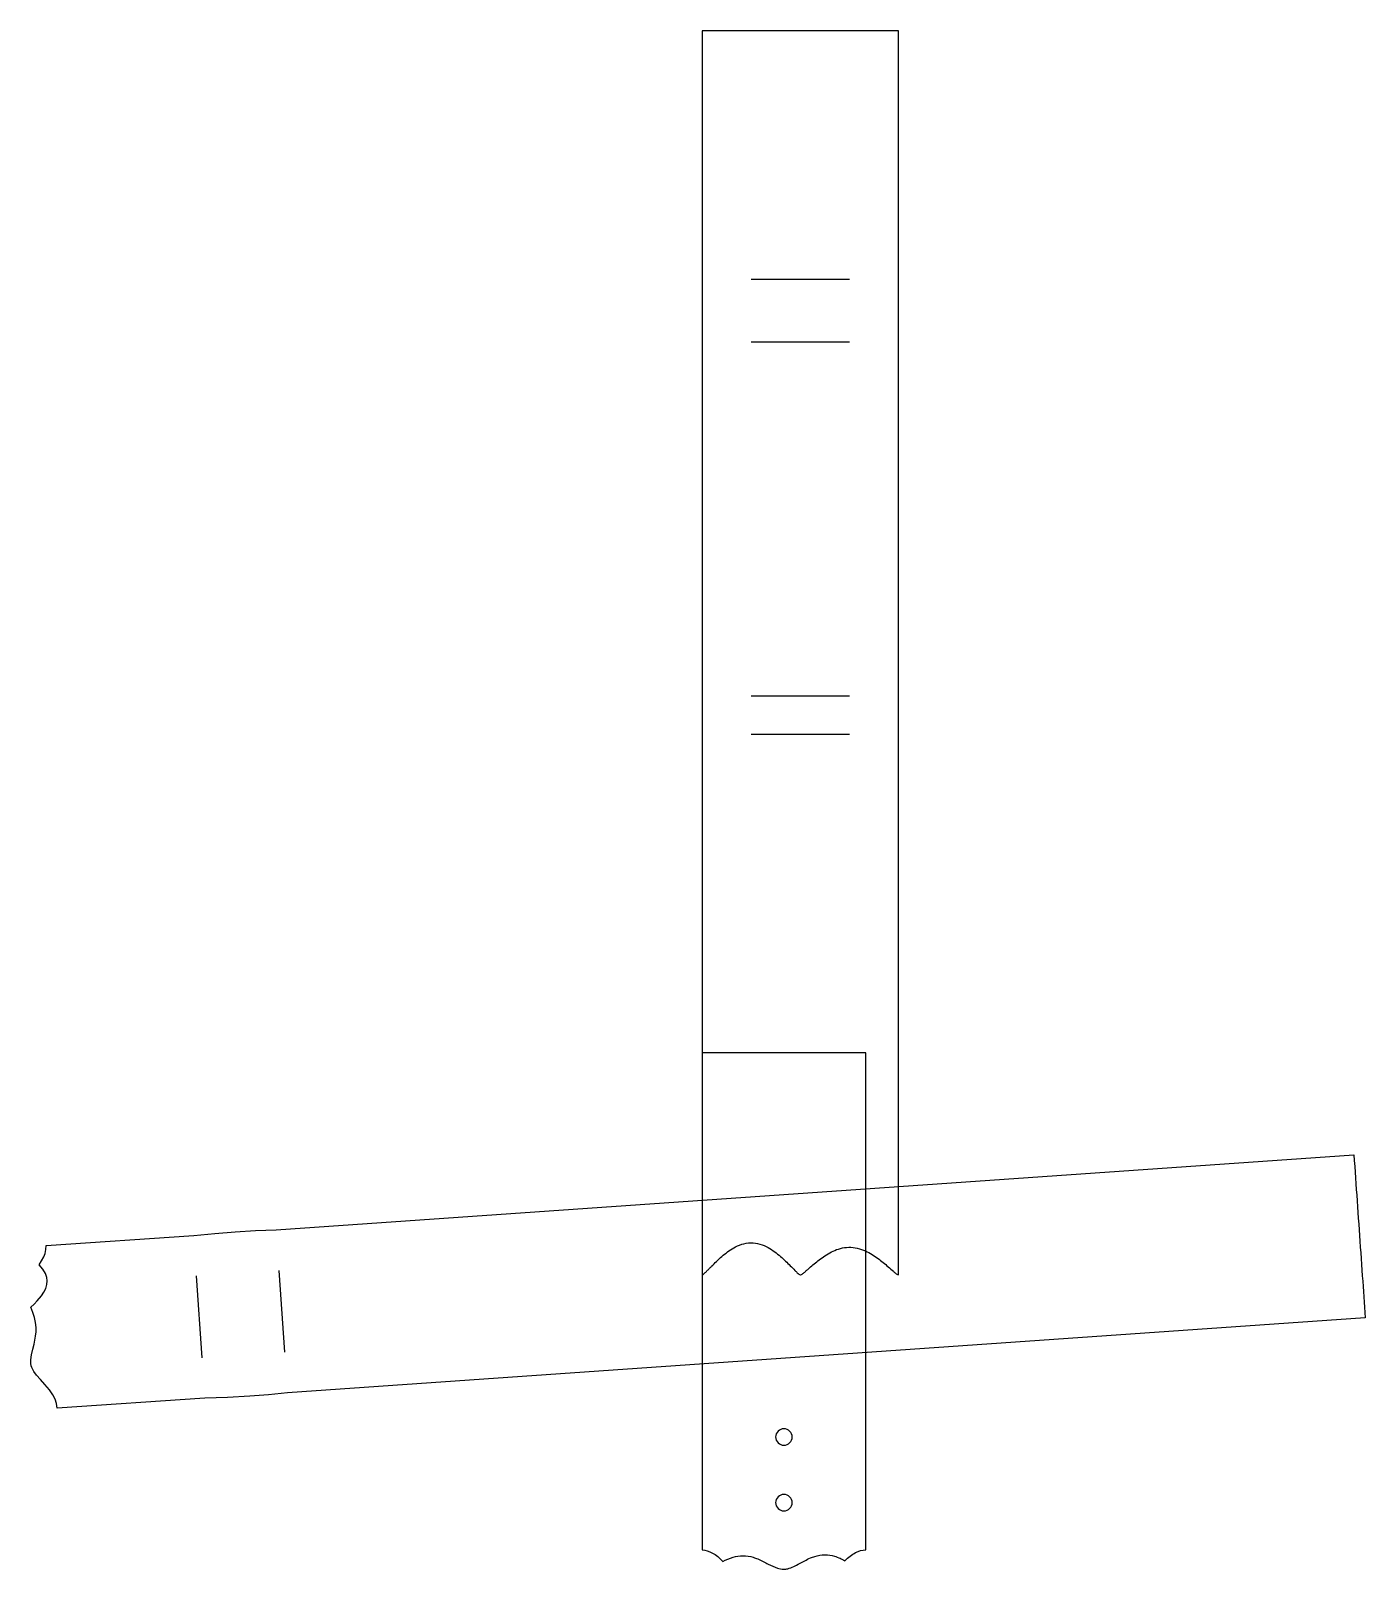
# Model space of a CAD drawing. Header units: millimetres. Extents: x -204 to 202, y -87 to 381.
import ezdxf

# ---------------------------------------------------------------- set-up
doc = ezdxf.new("R2010")
doc.units = ezdxf.units.MM
for name, color, linetype in [('Sketch', 7, 'CONTINUOUS'), ('Sketch001', 7, 'CONTINUOUS'), ('Sketch002', 7, 'CONTINUOUS')]:
    doc.layers.add(name, color=color, linetype=linetype)

msp = doc.modelspace()

# ---------------------------------------------------------------- linework, layer by layer
at = {"layer": 'Sketch'}
for points in [[(49.87, 69.8), (0, 69.8)], [(0, 69.8), (0, -81.58)], [(49.87, -81.58), (49.87, 69.8)]]:
    msp.add_open_spline(points, degree=1, dxfattribs=at)
for points, knots in [([(24.94, -44.68), (25.62, -44.68), (26.25, -44.98), (26.66, -45.36), (27.21, -45.87), (27.48, -46.53), (27.48, -47.18), (27.48, -47.84), (27.21, -48.5), (26.66, -49.01), (26.25, -49.39), (25.62, -49.69), (24.94, -49.68), (24.25, -49.69), (23.62, -49.39), (23.21, -49.01), (22.66, -48.5), (22.39, -47.84), (22.39, -47.18), (22.39, -46.53), (22.66, -45.87), (23.21, -45.36), (23.62, -44.98), (24.25, -44.68), (24.94, -44.68)], [0, 0, 0, 0, 0.107476, 0.107476, 0.107476, 0.250009, 0.250009, 0.250009, 0.392542, 0.392542, 0.392542, 0.499988, 0.499988, 0.499988, 0.607465, 0.607465, 0.607465, 0.749995, 0.749995, 0.749995, 0.89255, 0.89255, 0.89255, 1, 1, 1, 1]), ([(24.94, -64.68), (25.62, -64.68), (26.25, -64.98), (26.66, -65.36), (27.21, -65.87), (27.48, -66.53), (27.48, -67.18), (27.48, -67.84), (27.21, -68.5), (26.66, -69.01), (26.25, -69.39), (25.62, -69.69), (24.94, -69.68), (24.25, -69.69), (23.62, -69.39), (23.21, -69.01), (22.66, -68.5), (22.39, -67.84), (22.39, -67.18), (22.39, -66.53), (22.66, -65.87), (23.21, -65.36), (23.62, -64.98), (24.25, -64.68), (24.94, -64.68)], [0, 0, 0, 0, 0.107426, 0.107426, 0.107426, 0.24989, 0.24989, 0.24989, 0.392356, 0.392356, 0.392356, 0.499751, 0.499751, 0.499751, 0.607178, 0.607178, 0.607178, 0.749764, 0.749764, 0.749764, 0.892512, 0.892512, 0.892512, 1, 1, 1, 1]), ([(0, -81.58), (1.06, -81.6), (2.12, -81.93), (3.18, -82.52), (4.24, -83.12), (5.29, -83.99), (6.35, -85.07)], [0.0137189, 0.0137189, 0.0137189, 0.0137189, 0.4138904, 0.4138904, 0.4138904, 0.8140619, 0.8140619, 0.8140619, 0.8140619]), ([(6.35, -85.07), (7.31, -84.6), (8.33, -84.13), (9.5, -83.79), (10.41, -83.53), (11.42, -83.35), (12.46, -83.35), (13.56, -83.35), (14.63, -83.54), (15.58, -83.83), (16.06, -83.98), (16.52, -84.15), (16.96, -84.33), (18.12, -84.81), (19.15, -85.36), (20.15, -85.88), (21.09, -86.37), (22, -86.83), (22.95, -87.14), (23.57, -87.34), (24.22, -87.46), (24.86, -87.46), (25.27, -87.45), (25.68, -87.41), (26.07, -87.31), (26.71, -87.17), (27.31, -86.93), (27.91, -86.65), (28.5, -86.37), (29.09, -86.05), (29.69, -85.73), (30.72, -85.16), (31.78, -84.56), (32.99, -84.04), (33.42, -83.85), (33.87, -83.69), (34.34, -83.54), (35.27, -83.24), (36.32, -83.04), (37.4, -83.04), (38.43, -83.04), (39.43, -83.22), (40.32, -83.49), (41.52, -83.85), (42.56, -84.35), (43.52, -84.86)], [0, 0, 0, 0, 0.084804, 0.084804, 0.084804, 0.150355, 0.150355, 0.150355, 0.21979, 0.21979, 0.21979, 0.255045, 0.255045, 0.255045, 0.349045, 0.349045, 0.349045, 0.436659, 0.436659, 0.436659, 0.494171, 0.494171, 0.494171, 0.530329, 0.530329, 0.530329, 0.587729, 0.587729, 0.587729, 0.645129, 0.645129, 0.645129, 0.744163, 0.744163, 0.744163, 0.779079, 0.779079, 0.779079, 0.847641, 0.847641, 0.847641, 0.912376, 0.912376, 0.912376, 1, 1, 1, 1]), ([(43.52, -84.86), (44.58, -83.8), (45.64, -82.96), (46.7, -82.4), (47.76, -81.84), (48.81, -81.56), (49.87, -81.58)], [5.4965612, 5.4965612, 5.4965612, 5.4965612, 5.8967327, 5.8967327, 5.8967327, 6.2969042, 6.2969042, 6.2969042, 6.2969042])]:
    msp.add_open_spline(points, degree=3, knots=knots, dxfattribs=at)
at = {"layer": 'Sketch001'}
for points in [[(14.96, 381.18), (0, 381.18)], [(0, 381.18), (0, 2.23)], [(44.89, 381.18), (14.96, 381.18)], [(59.85, 381.18), (44.89, 381.18)], [(59.85, 2.23), (59.85, 381.18)], [(14.96, 305.49), (44.89, 305.49)], [(44.89, 286.31), (14.96, 286.31)], [(14.96, 178.62), (44.89, 178.62)], [(44.89, 166.86), (14.96, 166.86)]]:
    msp.add_open_spline(points, degree=1, dxfattribs=at)
msp.add_open_spline([(0, 2.23), (0.13, 2.24), (0.24, 2.29), (0.35, 2.36), (0.51, 2.47), (0.65, 2.6), (0.79, 2.72), (1.02, 2.93), (1.27, 3.18), (1.5, 3.41), (1.73, 3.65), (1.96, 3.88), (2.2, 4.12), (2.43, 4.37), (2.67, 4.61), (2.91, 4.85), (3.39, 5.33), (3.88, 5.81), (4.37, 6.29), (4.91, 6.81), (5.48, 7.32), (6.06, 7.83), (7.13, 8.74), (8.29, 9.64), (9.64, 10.41), (10.38, 10.83), (11.2, 11.22), (12.11, 11.51), (12.94, 11.78), (13.87, 11.95), (14.82, 11.96), (15.78, 11.98), (16.72, 11.83), (17.57, 11.58), (18.51, 11.31), (19.34, 10.93), (20.1, 10.52), (21.54, 9.72), (22.76, 8.77), (23.88, 7.82), (24.94, 6.9), (25.93, 5.94), (26.88, 4.98), (27.36, 4.5), (27.83, 4.02), (28.3, 3.54), (28.54, 3.3), (28.76, 3.07), (29.01, 2.84), (29.15, 2.7), (29.28, 2.58), (29.43, 2.47), (29.58, 2.35), (29.74, 2.24), (29.93, 2.23), (30.05, 2.22), (30.17, 2.26), (30.28, 2.32), (30.44, 2.4), (30.59, 2.51), (30.73, 2.62), (30.97, 2.81), (31.21, 3.02), (31.45, 3.23), (31.69, 3.44), (31.93, 3.65), (32.17, 3.86), (32.45, 4.11), (32.75, 4.37), (33.04, 4.62), (34.02, 5.47), (35.02, 6.31), (36.1, 7.12), (37.25, 7.96), (38.47, 8.77), (39.91, 9.44), (40.59, 9.76), (41.33, 10.04), (42.13, 10.26), (42.93, 10.47), (43.8, 10.6), (44.67, 10.62), (45.56, 10.64), (46.44, 10.54), (47.26, 10.35), (48.16, 10.14), (48.98, 9.84), (49.74, 9.5), (51.2, 8.83), (52.43, 8.02), (53.58, 7.18), (54.67, 6.38), (55.68, 5.54), (56.66, 4.69), (57.2, 4.22), (57.72, 3.75), (58.25, 3.29), (58.5, 3.07), (58.73, 2.87), (59, 2.66), (59.1, 2.58), (59.2, 2.5), (59.31, 2.43), (59.47, 2.32), (59.65, 2.21), (59.85, 2.23)], degree=3, knots=[0, 0, 0, 0, 0.006061, 0.006061, 0.006061, 0.015152, 0.015152, 0.015152, 0.030303, 0.030303, 0.030303, 0.045455, 0.045455, 0.045455, 0.060606, 0.060606, 0.060606, 0.090909, 0.090909, 0.090909, 0.124242, 0.124242, 0.124242, 0.184848, 0.184848, 0.184848, 0.218182, 0.218182, 0.218182, 0.248485, 0.248485, 0.248485, 0.278788, 0.278788, 0.278788, 0.312121, 0.312121, 0.312121, 0.375758, 0.375758, 0.375758, 0.436364, 0.436364, 0.436364, 0.466667, 0.466667, 0.466667, 0.481818, 0.481818, 0.481818, 0.490909, 0.490909, 0.490909, 0.5, 0.5, 0.5, 0.506061, 0.506061, 0.506061, 0.515152, 0.515152, 0.515152, 0.530303, 0.530303, 0.530303, 0.545455, 0.545455, 0.545455, 0.563636, 0.563636, 0.563636, 0.624242, 0.624242, 0.624242, 0.687879, 0.687879, 0.687879, 0.718182, 0.718182, 0.718182, 0.748485, 0.748485, 0.748485, 0.778788, 0.778788, 0.778788, 0.812121, 0.812121, 0.812121, 0.875758, 0.875758, 0.875758, 0.936364, 0.936364, 0.936364, 0.969697, 0.969697, 0.969697, 0.984848, 0.984848, 0.984848, 0.990909, 0.990909, 0.990909, 1, 1, 1, 1], dxfattribs=at)
at = {"layer": 'Sketch002'}
for p, q in [((-129.72, 15.92), (198.5, 38.76)), ((198.5, 38.76), (198.62, 37)), ((198.62, 37), (198.74, 35.25)), ((198.74, 35.25), (198.87, 33.49)), ((198.87, 33.49), (198.99, 31.74)), ((198.99, 31.74), (199.11, 29.98)), ((199.11, 29.98), (199.23, 28.22)), ((199.23, 28.22), (199.36, 26.47)), ((199.36, 26.47), (199.48, 24.71)), ((199.48, 24.71), (199.6, 22.96)), ((199.6, 22.96), (199.72, 21.2)), ((199.72, 21.2), (199.85, 19.45)), ((199.85, 19.45), (199.97, 17.69)), ((-199.72, 11.19), (-154.76, 14.17)), ((-154.76, 14.17), (-148.41, 14.85)), ((-148.41, 14.85), (-142.14, 15.28)), ((-142.14, 15.28), (-135.98, 15.76)), ((-135.98, 15.76), (-129.72, 15.92)), ((199.97, 17.69), (200.09, 15.94)), ((200.09, 15.94), (200.21, 14.18)), ((200.21, 14.18), (200.33, 12.43)), ((-200.09, 8.76), (-199.82, 9.92)), ((-199.82, 9.92), (-199.72, 11.19)), ((200.33, 12.43), (200.46, 10.67)), ((200.46, 10.67), (200.58, 8.92)), ((-201.83, 5.27), (-201.12, 6.44)), ((-200.74, 3.97), (-201.83, 5.27)), ((-201.12, 6.44), (-200.48, 7.73)), ((-200.48, 7.73), (-200.09, 8.76)), ((200.58, 8.92), (200.7, 7.16)), ((200.7, 7.16), (200.82, 5.41)), ((200.82, 5.41), (200.94, 3.65)), ((-199.97, 2.65), (-200.74, 3.97)), ((-199.57, 1.44), (-199.97, 2.65)), ((-199.44, 0.34), (-199.57, 1.44)), ((-199.55, -0.77), (-199.44, 0.34)), ((-152.26, -23.08), (-153.93, 1.87)), ((-128.86, 3.58), (-127.12, -21.36)), ((200.94, 3.65), (201.07, 1.9)), ((201.07, 1.9), (201.18, 0.3)), ((201.18, 0.3), (201.29, -1.29)), ((-202.51, -5.75), (-201.2, -4.19)), ((-201.2, -4.19), (-200.44, -3.04)), ((-200.44, -3.04), (-199.88, -1.9)), ((-199.88, -1.9), (-199.55, -0.77)), ((201.29, -1.29), (201.4, -2.89)), ((201.4, -2.89), (201.51, -4.48)), ((201.51, -4.48), (201.62, -6.08)), ((-204.43, -7.61), (-203.42, -6.67)), ((-203.81, -9.21), (-204.43, -7.61)), ((-203.32, -10.76), (-203.81, -9.21)), ((-203.42, -6.67), (-202.51, -5.75)), ((201.62, -6.08), (201.73, -7.68)), ((201.73, -7.68), (201.84, -9.27)), ((201.84, -9.27), (201.95, -10.87)), ((-202.99, -12.3), (-203.32, -10.76)), ((-202.83, -13.79), (-202.99, -12.3)), ((-202.83, -15.14), (-202.83, -13.79)), ((201.95, -10.87), (-126.26, -33.7)), ((-203.41, -18.88), (-203.15, -17.7)), ((-203.15, -17.7), (-202.95, -16.45)), ((-202.95, -16.45), (-202.83, -15.14)), ((-204.43, -23.66), (-204.22, -22.15)), ((-204.22, -22.15), (-203.8, -20.39)), ((-203.8, -20.39), (-203.41, -18.88)), ((-204.39, -24.84), (-204.43, -23.66)), ((-204.27, -25.46), (-204.39, -24.84)), ((-204.08, -26.04), (-204.27, -25.46)), ((-203.47, -27.25), (-204.08, -26.04)), ((-202.68, -28.35), (-203.47, -27.25)), ((-201.5, -29.71), (-202.68, -28.35)), ((-200.1, -31.23), (-201.5, -29.71)), ((-198.76, -32.8), (-200.1, -31.23)), ((-197.69, -34.35), (-198.76, -32.8)), ((-197.01, -35.67), (-197.69, -34.35)), ((-196.59, -36.96), (-197.01, -35.67)), ((-196.47, -37.67), (-196.59, -36.96)), ((-151.44, -35.38), (-196.42, -38.39)), ((-144.52, -35.17), (-151.44, -35.38)), ((-137.7, -34.71), (-144.52, -35.17)), ((-131.99, -34.37), (-137.7, -34.71)), ((-126.26, -33.7), (-131.99, -34.37)), ((-196.42, -38.39), (-196.47, -37.67))]:
    msp.add_line(p, q, dxfattribs=at)

doc.saveas('drawing.dxf')
